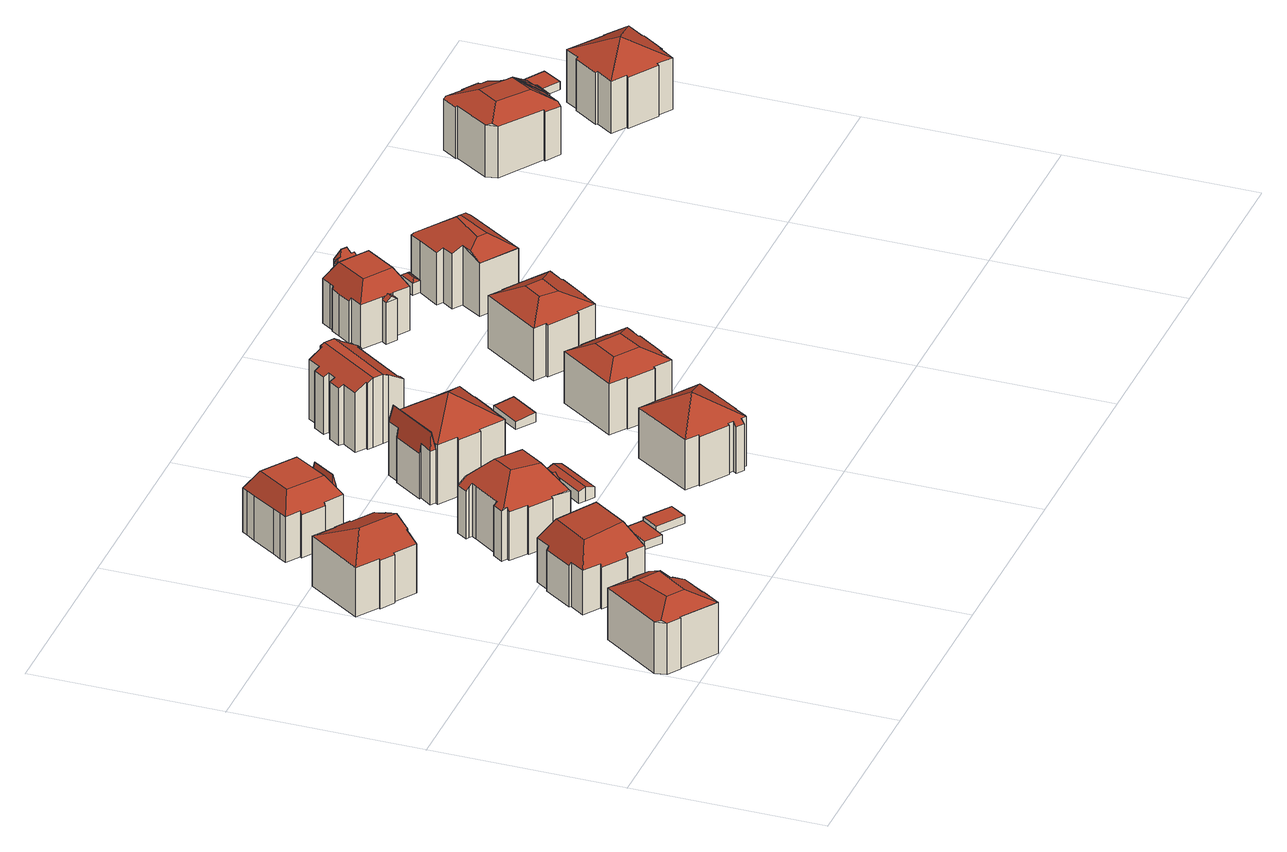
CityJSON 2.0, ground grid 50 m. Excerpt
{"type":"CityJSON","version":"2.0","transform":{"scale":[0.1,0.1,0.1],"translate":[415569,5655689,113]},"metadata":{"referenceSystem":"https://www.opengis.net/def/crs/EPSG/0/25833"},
"CityObjects":{
"building1":{"type":"Building","attributes":{"Dachtyp_tdc":"tdcFreeFormRoof","Gemeindeschluessel":14612000,"Dachneigung":27.6,"QualitaetDacherkennung":43,"Geometrietyp2DReferenz":"3000","measuredHeight":17.22,"function":"31001_9998","roofType":"5000"},"geometry":[{"type":"Solid","lod":"2","boundaries":[[[[0,1,2,3]],[[1,4,5,2]],[[4,6,7,5]],[[6,8,9,7]],[[8,10,11,9]],[[10,12,13,11]],[[12,14,15,13]],[[14,16,17,15]],[[16,18,19,17]],[[18,20,21,19]],[[20,22,23,21]],[[22,24,25,23]],[[24,26,27,25]],[[26,28,29,27]],[[28,0,3,29]],[[30,31,32,33,28,26,24]],[[34,35,1,0,33,32]],[[36,37,8,6,4,35,34]],[[10,37,36,31,30,22,20,18,16,14,12]],[[31,36,34,32]],[[4,1,35]],[[0,28,33]],[[10,8,37]],[[24,22,30]],[[3,2,5,7,9,11,13,15,17,19,21,23,25,27,29]]]],"semantics":{"surfaces":[{"type":"WallSurface"},{"type":"RoofSurface"},{"type":"GroundSurface"}],"values":[[0,0,0,0,0,0,0,0,0,0,0,0,0,0,0,1,1,1,1,1,0,0,0,0,2]]}}]},
"building2":{"type":"Building","attributes":{"Dachtyp_tdc":"tdcHipAndGableRoof","Gemeindeschluessel":14612000,"Dachneigung":25.76,"QualitaetDacherkennung":44,"Geometrietyp2DReferenz":"3000","measuredHeight":17.65,"function":"31001_9998","roofType":"5000"},"geometry":[{"type":"Solid","lod":"2","boundaries":[[[[38,39,40,41]],[[39,42,43,40]],[[42,44,45,43]],[[44,46,47,45]],[[46,48,49,47]],[[48,50,51,49]],[[50,52,53,51]],[[52,54,55,53]],[[54,56,57,55]],[[56,58,59,57]],[[58,60,61,59]],[[60,62,63,61]],[[62,64,65,63]],[[64,66,67,65]],[[66,68,69,67]],[[68,70,71,69]],[[70,38,41,71]],[[66,64,72]],[[64,62,60,58,56,54,52,50,48,72]],[[48,46,44,42,39,38,70,68,66,72]],[[41,40,43,45,47,49,51,53,55,57,59,61,63,65,67,69,71]]]],"semantics":{"surfaces":[{"type":"WallSurface"},{"type":"RoofSurface"},{"type":"GroundSurface"}],"values":[[0,0,0,0,0,0,0,0,0,0,0,0,0,0,0,0,0,1,1,1,2]]}}]},
"building3":{"type":"Building","attributes":{"Dachtyp_tdc":"tdcCutTentRoof","Gemeindeschluessel":14612000,"Dachneigung":3.31,"QualitaetDacherkennung":44,"Geometrietyp2DReferenz":"3000","measuredHeight":18.46,"function":"31001_9998","roofType":"9999"},"geometry":[{"type":"Solid","lod":"2","boundaries":[[[[73,74,75,76]],[[74,77,78,75]],[[77,79,80,78]],[[79,81,82,80]],[[81,83,84,82]],[[83,85,86,84]],[[85,87,88,86]],[[87,89,90,88]],[[89,91,92,90]],[[91,93,94,92]],[[93,95,96,94]],[[95,97,98,96]],[[97,99,100,98]],[[99,101,102,100]],[[101,103,104,102]],[[103,73,76,104]],[[87,85,83,81,79,77,105,106]],[[97,95,93,91,89,87,106,107]],[[99,97,107,108]],[[77,74,73,103,101,99,108,105]],[[108,107,106,105]],[[76,75,78,80,82,84,86,88,90,92,94,96,98,100,102,104]]]],"semantics":{"surfaces":[{"type":"WallSurface"},{"type":"RoofSurface"},{"type":"GroundSurface"}],"values":[[0,0,0,0,0,0,0,0,0,0,0,0,0,0,0,0,1,1,1,1,1,2]]}}]},
"building4":{"type":"Building","attributes":{"Gemeindeschluessel":14612000,"Geometrietyp2DReferenz":"3000","function":"31001_9998","roofType":"9999"},"children":["building4-1","building4-2"]},
"building4-1":{"type":"BuildingPart","attributes":{"Dachtyp_tdc":"tdcFreeFormRoof","Dachneigung":81.65,"QualitaetDacherkennung":27,"Geometrietyp2DReferenz":"3000","measuredHeight":15.56,"roofType":"5000"},"parents":["building4"],"geometry":[{"type":"MultiSurface","lod":"2","boundaries":[[[109,110,111,112]],[[110,113,114,111]],[[113,115,114]],[[116,117,118]],[[117,109,112,118]],[[115,113,110,119]],[[110,109,120,119]],[[109,117,120]],[[117,116,115,119,120]],[[112,111,114,118]]],"semantics":{"surfaces":[{"type":"WallSurface"},{"type":"RoofSurface"},{"type":"GroundSurface"}],"values":[0,0,0,0,0,1,1,1,1,2]}}]},
"building4-2":{"type":"BuildingPart","attributes":{"Dachtyp_tdc":"tdcCutTentRoof","Dachneigung":1.11,"QualitaetDacherkennung":49,"Geometrietyp2DReferenz":"3000","measuredHeight":17.39,"roofType":"9999"},"parents":["building4"],"geometry":[{"type":"MultiSurface","lod":"2","boundaries":[[[117,116,118]],[[121,122,114]],[[122,123,124,114]],[[123,125,126,124]],[[125,127,128,126]],[[127,129,130,128]],[[129,131,132,130]],[[131,133,134,132]],[[133,135,136,134]],[[135,137,138,136]],[[137,139,140,138]],[[139,141,142,140]],[[141,143,144,142]],[[143,145,146,144]],[[145,147,148,146]],[[147,149,150,148]],[[149,151,152,150]],[[151,153,154,152]],[[153,155,156,154]],[[155,157,158,156]],[[157,159,160,158]],[[159,161,162,160]],[[161,117,118,162]],[[137,135,133,131,129,127,163,164]],[[147,145,143,141,139,137,164,165]],[[157,155,153,151,149,147,165,166]],[[127,125,123,122,121,117,161,159,157,166,163]],[[166,165,164,163]],[[118,114,124,126,128,130,132,134,136,138,140,142,144,146,148,150,152,154,156,158,160,162]]],"semantics":{"surfaces":[{"type":"WallSurface"},{"type":"RoofSurface"},{"type":"GroundSurface"}],"values":[0,0,0,0,0,0,0,0,0,0,0,0,0,0,0,0,0,0,0,0,0,0,0,1,1,1,1,1,2]}}]},
"building5":{"type":"Building","attributes":{"Dachtyp_tdc":"tdcPolyFlatRoof","Gemeindeschluessel":14612000,"Dachneigung":0,"QualitaetDacherkennung":70,"Geometrietyp2DReferenz":"3000","measuredHeight":2.27,"function":"31001_9998","roofType":"1000"},"geometry":[{"type":"Solid","lod":"2","boundaries":[[[[167,168,169,170]],[[168,171,172,169]],[[171,173,174,172]],[[173,167,170,174]],[[173,171,168,167]],[[170,169,172,174]]]],"semantics":{"surfaces":[{"type":"WallSurface"},{"type":"RoofSurface"},{"type":"GroundSurface"}],"values":[[0,0,0,0,1,2]]}}]},
"building6":{"type":"Building","attributes":{"Dachtyp_tdc":"tdcFreeFormRoof","Gemeindeschluessel":14612000,"Dachneigung":40.14,"QualitaetDacherkennung":27,"Geometrietyp2DReferenz":"3000","measuredHeight":19.46,"function":"31001_9998","roofType":"5000"},"geometry":[{"type":"Solid","lod":"2","boundaries":[[[[175,176,177,178]],[[176,179,180,177]],[[179,181,182,180]],[[181,183,184,182]],[[183,185,186,184]],[[185,187,188,186]],[[187,189,190,188]],[[189,191,192,190]],[[191,193,194,192]],[[193,195,196,194]],[[195,197,198,196]],[[197,199,200,198]],[[199,201,202,200]],[[201,203,204,202]],[[203,205,206,204]],[[205,207,208,206]],[[207,209,210,208]],[[209,211,212,210]],[[211,213,214,212]],[[213,215,216,214]],[[215,217,218,216]],[[217,219,220,218]],[[219,175,178,220]],[[191,221,222,223,224,193]],[[201,199,197,195,224,223,225,226,205,203]],[[176,175,219,217,215,213,211,209,207,226,225,227,179]],[[189,187,185,183,181,179,227,222,221]],[[223,222,227,225]],[[191,189,221]],[[195,193,224]],[[207,205,226]],[[178,177,180,182,184,186,188,190,192,194,196,198,200,202,204,206,208,210,212,214,216,218,220]]]],"semantics":{"surfaces":[{"type":"WallSurface"},{"type":"RoofSurface"},{"type":"GroundSurface"}],"values":[[0,0,0,0,0,0,0,0,0,0,0,0,0,0,0,0,0,0,0,0,0,0,0,1,1,1,1,1,0,0,0,2]]}}]},
"building7":{"type":"Building","attributes":{"Dachtyp_tdc":"tdcPolyFlatRoof","Gemeindeschluessel":14612000,"Dachneigung":0,"QualitaetDacherkennung":69,"Geometrietyp2DReferenz":"3000","measuredHeight":2.07,"function":"31001_9998","roofType":"1000"},"geometry":[{"type":"Solid","lod":"2","boundaries":[[[[228,229,230,231]],[[229,232,233,230]],[[232,234,235,233]],[[234,228,231,235]],[[234,232,229,228]],[[231,230,233,235]]]],"semantics":{"surfaces":[{"type":"WallSurface"},{"type":"RoofSurface"},{"type":"GroundSurface"}],"values":[[0,0,0,0,1,2]]}}]},
"building8":{"type":"Building","attributes":{"Gemeindeschluessel":14612000,"Geometrietyp2DReferenz":"3000","function":"31001_9998","roofType":"9999"},"children":["building8-1","building8-2"]},
"building8-1":{"type":"BuildingPart","attributes":{"Dachtyp_tdc":"tdcGableRoof","Dachneigung":26.48,"QualitaetDacherkennung":80,"Geometrietyp2DReferenz":"3000","measuredHeight":3.77,"roofType":"3100"},"parents":["building8"],"geometry":[{"type":"MultiSurface","lod":"2","boundaries":[[[236,237,238,239]],[[237,240,241,238]],[[240,242,243,241]],[[240,237,244]],[[237,236,245,246,244]],[[242,240,244,246,247]],[[239,238,241,243]]],"semantics":{"surfaces":[{"type":"WallSurface"},{"type":"RoofSurface"},{"type":"GroundSurface"}],"values":[0,0,0,0,1,1,2]}}]},
"building8-2":{"type":"BuildingPart","attributes":{"Dachtyp_tdc":"tdcGableRoof","Dachneigung":19.06,"QualitaetDacherkennung":54,"Geometrietyp2DReferenz":"3000","measuredHeight":3.83,"roofType":"3100"},"parents":["building8"],"geometry":[{"type":"MultiSurface","lod":"2","boundaries":[[[248,249,250,251]],[[249,252,253,250]],[[252,254,236,239,253]],[[255,256,257,243,242]],[[256,258,259,257]],[[258,260,261,259]],[[260,248,251,261]],[[256,255,247,245,254,252,249]],[[249,248,260,258,256]],[[251,250,253,239,243,257,259,261]]],"semantics":{"surfaces":[{"type":"WallSurface"},{"type":"RoofSurface"},{"type":"GroundSurface"}],"values":[0,0,0,0,0,0,0,1,1,2]}}]},
"building9":{"type":"Building","attributes":{"Gemeindeschluessel":14612000,"Geometrietyp2DReferenz":"3000","function":"31001_9998","roofType":"9999"},"children":["building9-1","building9-2"]},
"building9-1":{"type":"BuildingPart","attributes":{"Dachtyp_tdc":"tdcFreeFormRoof","Dachneigung":80.65,"QualitaetDacherkennung":15,"Geometrietyp2DReferenz":"3000","measuredHeight":19.44,"roofType":"5000"},"parents":["building9"],"geometry":[{"type":"MultiSurface","lod":"2","boundaries":[[[262,263,264,265]],[[263,266,267,264]],[[266,268,269,267]],[[268,270,271,269]],[[272,273,274,275]],[[273,276,277,274]],[[276,262,265,277]],[[272,270,278,279]],[[270,268,278]],[[268,266,263,262,276,273,279,278]],[[273,272,279]],[[265,264,267,269,271,275,274,277]]],"semantics":{"surfaces":[{"type":"WallSurface"},{"type":"RoofSurface"},{"type":"GroundSurface"}],"values":[0,0,0,0,0,0,0,1,1,1,1,2]}}]},
"building9-2":{"type":"BuildingPart","attributes":{"Dachtyp_tdc":"tdcTentRoof","Dachneigung":36.18,"QualitaetDacherkennung":34,"Geometrietyp2DReferenz":"3000","measuredHeight":22.94,"roofType":"3500"},"parents":["building9"],"geometry":[{"type":"MultiSurface","lod":"2","boundaries":[[[280,281,282,271,270]],[[281,283,284,282]],[[283,285,286,284]],[[285,287,288,286]],[[287,289,290,288]],[[289,291,292,290]],[[291,293,294,292]],[[293,295,296,294]],[[295,297,298,296]],[[297,299,300,298]],[[299,301,302,300]],[[301,303,304,302]],[[303,305,306,304]],[[305,307,308,306]],[[307,309,310,308]],[[309,311,312,310]],[[311,313,275,312]],[[313,272,275]],[[291,289,287,285,283,281,314]],[[301,299,297,295,293,291,314]],[[311,309,307,305,303,301,314]],[[281,280,313,311,314]],[[271,282,284,286,288,290,292,294,296,298,300,302,304,306,308,310,312,275]]],"semantics":{"surfaces":[{"type":"WallSurface"},{"type":"RoofSurface"},{"type":"GroundSurface"}],"values":[0,0,0,0,0,0,0,0,0,0,0,0,0,0,0,0,0,0,1,1,1,1,2]}}]},
"building10":{"type":"Building","attributes":{"Dachtyp_tdc":"tdcTentRoof","Gemeindeschluessel":14612000,"Dachneigung":32.04,"QualitaetDacherkennung":50,"Geometrietyp2DReferenz":"3000","measuredHeight":19.41,"function":"31001_9998","roofType":"3500"},"geometry":[{"type":"Solid","lod":"2","boundaries":[[[[315,316,317,318]],[[316,319,320,317]],[[319,321,322,320]],[[321,323,324,322]],[[323,325,326,324]],[[325,327,328,326]],[[327,329,330,328]],[[329,331,332,330]],[[331,333,334,332]],[[333,335,336,334]],[[335,337,338,336]],[[337,339,340,338]],[[339,341,342,340]],[[341,343,344,342]],[[343,345,346,344]],[[345,347,348,346]],[[347,349,350,348]],[[349,351,352,350]],[[351,353,354,352]],[[353,355,356,354]],[[355,357,358,356]],[[357,359,360,358]],[[359,361,362,360]],[[361,315,318,362]],[[329,327,363]],[[339,337,335,333,331,329,363]],[[357,355,353,351,349,347,345,343,341,339,363]],[[327,325,323,321,319,316,315,361,359,357,363]],[[318,317,320,322,324,326,328,330,332,334,336,338,340,342,344,346,348,350,352,354,356,358,360,362]]]],"semantics":{"surfaces":[{"type":"WallSurface"},{"type":"RoofSurface"},{"type":"GroundSurface"}],"values":[[0,0,0,0,0,0,0,0,0,0,0,0,0,0,0,0,0,0,0,0,0,0,0,0,1,1,1,1,2]]}}]},
"building11":{"type":"Building","attributes":{"Dachtyp_tdc":"tdcCutGableRoof","Gemeindeschluessel":14612000,"Dachneigung":31.58,"QualitaetDacherkennung":49,"Geometrietyp2DReferenz":"3000","measuredHeight":19.11,"function":"31001_9998","roofType":"9999"},"geometry":[{"type":"Solid","lod":"2","boundaries":[[[[364,365,366,367]],[[365,368,369,366]],[[368,370,371,369]],[[370,372,373,371]],[[372,374,375,373]],[[374,376,377,375]],[[376,378,379,377]],[[378,380,381,379]],[[380,382,383,381]],[[382,384,385,383]],[[384,386,387,385]],[[386,388,389,387]],[[388,390,391,389]],[[390,392,393,391]],[[394,395,396,397]],[[395,398,399,396]],[[398,400,401,399]],[[400,402,403,401]],[[402,404,405,403]],[[404,406,407,405]],[[406,408,409,407]],[[408,410,411,409]],[[410,412,413,411]],[[412,414,415,413]],[[414,416,417,415]],[[416,364,367,417]],[[386,384,382,380,378,376,374,372,370,368,365,364,416]],[[414,412,410,408,406,404,402,400,398,395,394,418,419,392,390,388]],[[416,414,388,386]],[[367,366,369,371,373,375,377,379,381,383,385,387,389,391,393,420,421,397,396,399,401,403,405,407,409,411,413,415,417]],[[392,419,420,393]],[[419,418,421,420]],[[418,394,397,421]]]],"semantics":{"surfaces":[{"type":"WallSurface"},{"type":"RoofSurface"},{"type":"GroundSurface"}],"values":[[0,0,0,0,0,0,0,0,0,0,0,0,0,0,0,0,0,0,0,0,0,0,0,0,0,0,1,1,1,2,0,0,0]]}}]},
"building12":{"type":"Building","attributes":{"Dachtyp_tdc":"tdcPolyFlatRoof","Gemeindeschluessel":14612000,"Dachneigung":3.82,"QualitaetDacherkennung":82,"Geometrietyp2DReferenz":"3000","measuredHeight":2.52,"function":"31001_9998","roofType":"2100"},"geometry":[{"type":"Solid","lod":"2","boundaries":[[[[422,423,424,425]],[[423,426,427,424]],[[426,428,429,427]],[[428,422,425,429]],[[428,426,423,422]],[[425,424,427,429]]]],"semantics":{"surfaces":[{"type":"WallSurface"},{"type":"RoofSurface"},{"type":"GroundSurface"}],"values":[[0,0,0,0,1,2]]}}]},
"building13":{"type":"Building","attributes":{"Dachtyp_tdc":"tdcCutTentRoof","Gemeindeschluessel":14612000,"Dachneigung":27.5,"QualitaetDacherkennung":63,"Geometrietyp2DReferenz":"3000","measuredHeight":17.01,"function":"31001_9998","roofType":"9999"},"geometry":[{"type":"Solid","lod":"2","boundaries":[[[[430,431,432,433]],[[431,434,435,432]],[[434,436,437,435]],[[436,438,439,437]],[[438,440,441,439]],[[440,442,443,441]],[[442,444,445,443]],[[444,446,447,445]],[[446,448,449,447]],[[448,450,451,449]],[[450,452,453,451]],[[452,454,455,453]],[[454,456,457,455]],[[456,458,459,457]],[[458,460,461,459]],[[460,462,463,461]],[[462,464,465,463]],[[464,466,467,465]],[[466,468,469,467]],[[468,430,433,469]],[[452,450,448,446,444,442,470,471]],[[454,452,471,472]],[[464,462,460,458,456,454,472,473]],[[442,440,438,436,434,431,430,468,466,464,473,470]],[[473,472,471,470]],[[433,432,435,437,439,441,443,445,447,449,451,453,455,457,459,461,463,465,467,469]]]],"semantics":{"surfaces":[{"type":"WallSurface"},{"type":"RoofSurface"},{"type":"GroundSurface"}],"values":[[0,0,0,0,0,0,0,0,0,0,0,0,0,0,0,0,0,0,0,0,1,1,1,1,1,2]]}}]},
"building14":{"type":"Building","attributes":{"Dachtyp_tdc":"tdcCutTentRoof","Gemeindeschluessel":14612000,"Dachneigung":24.61,"QualitaetDacherkennung":58,"Geometrietyp2DReferenz":"3000","measuredHeight":17.75,"function":"31001_9998","roofType":"9999"},"geometry":[{"type":"Solid","lod":"2","boundaries":[[[[474,475,476,477]],[[475,478,479,476]],[[478,480,481,479]],[[480,482,483,481]],[[482,484,485,483]],[[484,486,487,485]],[[486,488,489,487]],[[488,490,491,489]],[[490,492,493,491]],[[492,494,495,493]],[[494,496,497,495]],[[496,498,499,497]],[[498,500,501,499]],[[500,502,503,501]],[[502,504,505,503]],[[504,474,477,505]],[[480,478,506,507]],[[490,488,486,484,482,480,507,508]],[[500,498,496,494,492,490,508,509]],[[478,475,474,504,502,500,509,506]],[[509,508,507,506]],[[477,476,479,481,483,485,487,489,491,493,495,497,499,501,503,505]]]],"semantics":{"surfaces":[{"type":"WallSurface"},{"type":"RoofSurface"},{"type":"GroundSurface"}],"values":[[0,0,0,0,0,0,0,0,0,0,0,0,0,0,0,0,1,1,1,1,1,2]]}}]},
"building15":{"type":"Building","attributes":{"Gemeindeschluessel":14612000,"Geometrietyp2DReferenz":"3000","function":"31001_9998","roofType":"9999"},"children":["building15-1","building15-2","building15-3"]},
"building15-1":{"type":"BuildingPart","attributes":{"Dachtyp_tdc":"tdcCutTentRoof","Dachneigung":0.153,"QualitaetDacherkennung":59,"Geometrietyp2DReferenz":"3000","measuredHeight":17.06,"roofType":"9999"},"parents":["building15"],"geometry":[{"type":"MultiSurface","lod":"2","boundaries":[[[510,511,512,513]],[[511,514,515,512]],[[514,516,517,515]],[[516,518,519,517]],[[518,520,521,519]],[[520,522,523,521]],[[522,524,525,523]],[[524,526,527,525]],[[526,528,529,527]],[[528,530,531,529]],[[532,533,534,535]],[[533,536,537,534]],[[536,538,539,537]],[[538,540,541,539]],[[540,542,543,541]],[[542,544,545,543]],[[544,546,547,545]],[[546,548,549,547]],[[528,526,524,522,520,518,516,514,550,551]],[[533,532,530,528,551,552]],[[544,542,540,538,536,533,552,553]],[[514,511,510,554,555,548,546,544,553,550]],[[553,552,551,550]],[[512,515,517,519,521,523,525,527,529,531,535,534,537,539,541,543,545,547]]],"semantics":{"surfaces":[{"type":"WallSurface"},{"type":"RoofSurface"},{"type":"GroundSurface"}],"values":[0,0,0,0,0,0,0,0,0,0,0,0,0,0,0,0,0,0,1,1,1,1,1,2]}}]},
"building15-2":{"type":"BuildingPart","attributes":{"Dachtyp_tdc":"tdcFreeFormRoof","Dachneigung":65.66,"QualitaetDacherkennung":8,"Geometrietyp2DReferenz":"3000","measuredHeight":17.31,"roofType":"5000"},"parents":["building15"],"geometry":[{"type":"MultiSurface","lod":"2","boundaries":[[[556,531,530]],[[556,557,558,531]],[[557,559,560,558]],[[559,561,562,560]],[[561,563,564,562]],[[563,565,566,564]],[[565,567,568,566]],[[567,569,570,568]],[[569,571,532,535,570]],[[567,565,572,573]],[[565,563,574,572]],[[563,561,559,575,574]],[[559,557,576,575]],[[557,556,576]],[[556,571,577,573,572,574,575,576]],[[571,569,577]],[[569,567,573,577]],[[531,558,560,562,564,566,568,570,535]]],"semantics":{"surfaces":[{"type":"WallSurface"},{"type":"RoofSurface"},{"type":"GroundSurface"}],"values":[0,0,0,0,0,0,0,0,0,1,1,1,1,1,1,1,1,2]}}]},
"building15-3":{"type":"BuildingPart","attributes":{"Dachtyp_tdc":"tdcGableRoof","Dachneigung":35.31,"QualitaetDacherkennung":19,"Geometrietyp2DReferenz":"3000","measuredHeight":12.57,"roofType":"3100"},"parents":["building15"],"geometry":[{"type":"MultiSurface","lod":"2","boundaries":[[[549,578,579,547]],[[578,580,581,579]],[[580,513,512,581]],[[580,578,582]],[[578,549,555,583,582]],[[513,580,582,583,554]],[[547,579,581,512]]],"semantics":{"surfaces":[{"type":"WallSurface"},{"type":"RoofSurface"},{"type":"GroundSurface"}],"values":[0,0,0,0,1,1,2]}}]},
"building16":{"type":"Building","attributes":{"Dachtyp_tdc":"tdcFreeFormRoof","Gemeindeschluessel":14612000,"Dachneigung":32.45,"QualitaetDacherkennung":22,"Geometrietyp2DReferenz":"3000","measuredHeight":3.95,"function":"31001_9998","roofType":"5000"},"geometry":[{"type":"Solid","lod":"2","boundaries":[[[[584,585,586,587]],[[585,588,589,586]],[[588,590,591,589]],[[590,592,593,591]],[[592,584,587,593]],[[594,592,590]],[[595,594,590,588]],[[596,595,588,585]],[[596,585,584]],[[594,595,596,584,592]],[[587,586,589,591,593]]]],"semantics":{"surfaces":[{"type":"WallSurface"},{"type":"RoofSurface"},{"type":"GroundSurface"}],"values":[[0,0,0,0,0,1,1,1,1,1,2]]}}]},
"building17":{"type":"Building","attributes":{"Dachtyp_tdc":"tdcFreeFormRoof","Gemeindeschluessel":14612000,"Dachneigung":21.08,"QualitaetDacherkennung":31,"Geometrietyp2DReferenz":"3000","measuredHeight":17.95,"function":"31001_9998","roofType":"5000"},"geometry":[{"type":"Solid","lod":"2","boundaries":[[[[597,598,599,600]],[[598,601,602,599]],[[601,603,604,602]],[[603,605,606,604]],[[605,607,608,606]],[[607,609,610,608]],[[609,611,612,610]],[[611,613,614,612]],[[613,615,616,614]],[[615,597,600,616]],[[617,618,619,620,605]],[[607,620,619,621,622,597,615,613,611,609]],[[623,624,598,622,621]],[[601,624,623,618,617,603]],[[618,623,621,619]],[[601,598,624]],[[607,605,620]],[[598,597,622]],[[605,603,617]],[[600,599,602,604,606,608,610,612,614,616]]]],"semantics":{"surfaces":[{"type":"WallSurface"},{"type":"RoofSurface"},{"type":"GroundSurface"}],"values":[[0,0,0,0,0,0,0,0,0,0,1,1,1,1,1,0,0,0,0,2]]}}]},
"building18":{"type":"Building","attributes":{"Dachtyp_tdc":"tdcFreeFormRoof","Gemeindeschluessel":14612000,"Dachneigung":29.02,"QualitaetDacherkennung":39,"Geometrietyp2DReferenz":"3000","measuredHeight":17.17,"function":"31001_9998","roofType":"5000"},"geometry":[{"type":"Solid","lod":"2","boundaries":[[[[625,626,627,628]],[[626,629,630,627]],[[629,631,632,630]],[[631,633,634,632]],[[633,635,636,634]],[[635,637,638,636]],[[637,639,640,638]],[[639,641,642,640]],[[641,643,644,642]],[[643,645,646,644]],[[645,647,648,646]],[[647,649,650,648]],[[649,651,652,650]],[[651,653,654,652]],[[653,655,656,654]],[[655,657,658,656]],[[659,660,661,662,657,655,663,664]],[[665,666,635,633,631,629,626,625,667,660,659]],[[666,639,637]],[[666,643,639]],[[666,645,643]],[[665,645,666]],[[665,668,645]],[[668,665,669]],[[641,639,643]],[[669,664,663,653,651,649,647,668]],[[669,665,659,664]],[[637,635,666]],[[655,653,663]],[[667,661,660]],[[647,645,668]],[[658,670,671,672,628,627,630,632,634,636,638,640,642,644,646,648,650,652,654,656]],[[657,662,670,658]],[[662,661,671,670]],[[661,667,672,671]],[[667,625,628,672]]]],"semantics":{"surfaces":[{"type":"WallSurface"},{"type":"RoofSurface"},{"type":"GroundSurface"}],"values":[[0,0,0,0,0,0,0,0,0,0,0,0,0,0,0,0,1,1,1,1,1,1,1,1,1,1,1,0,0,0,0,2,0,0,0,0]]}}]},
"building19":{"type":"Building","attributes":{"Dachtyp_tdc":"tdcTentRoof","Gemeindeschluessel":14612000,"Dachneigung":28.62,"QualitaetDacherkennung":51,"Geometrietyp2DReferenz":"3000","measuredHeight":19.09,"function":"31001_9998","roofType":"3500"},"geometry":[{"type":"Solid","lod":"2","boundaries":[[[[673,674,675,676]],[[674,677,678,675]],[[679,680,681,682,683,684,685]],[[686,687,688,689,679,685]],[[690,691,692,693,694,686,685]],[[684,695,677,674,673,690,685]],[[678,696,697,698,699,700,701,702,703,704,705,706,707,708,709,710,711,676,675]],[[677,695,696,678]],[[695,684,697,696]],[[684,683,698,697]],[[683,682,699,698]],[[682,681,700,699]],[[681,680,701,700]],[[680,679,702,701]],[[679,689,703,702]],[[689,688,704,703]],[[688,687,705,704]],[[687,686,706,705]],[[686,694,707,706]],[[694,693,708,707]],[[693,692,709,708]],[[692,691,710,709]],[[691,690,711,710]],[[690,673,676,711]]]],"semantics":{"surfaces":[{"type":"WallSurface"},{"type":"RoofSurface"},{"type":"GroundSurface"}],"values":[[0,0,1,1,1,1,2,0,0,0,0,0,0,0,0,0,0,0,0,0,0,0,0,0]]}}]},
"building20":{"type":"Building","attributes":{"Dachtyp_tdc":"tdcPolyFlatRoof","Gemeindeschluessel":14612000,"Dachneigung":0,"QualitaetDacherkennung":56,"Geometrietyp2DReferenz":"3000","measuredHeight":2.27,"function":"31001_9998","roofType":"1000"},"geometry":[{"type":"Solid","lod":"2","boundaries":[[[[712,713,714,715]],[[713,716,717,714]],[[716,718,719,717]],[[718,712,715,719]],[[718,716,713,712]],[[715,714,717,719]]]],"semantics":{"surfaces":[{"type":"WallSurface"},{"type":"RoofSurface"},{"type":"GroundSurface"}],"values":[[0,0,0,0,1,2]]}}]}
},
"vertices":[
[1,113,149],[106,266,150],[106,266,8],[1,113,8],[171,222,152],[171,222,8],[174,227,149],[174,227,8],[210,202,149],[210,202,8],[163,133,175],[163,133,8],[169,128,171],[169,128,8],[173,129,170],[173,129,8],[202,109,151],[202,109,8],[163,52,152],[163,52,8],[167,49,149],[167,49,8],[135,1,149],[135,1,8],[41,63,150],[41,63,8],[40,61,149],[40,61,8],[7,83,149],[7,83,8],[133,2,150],[113,78,181],[70,107,181],[4,97,155],[122,198,177],[108,265,151],[177,162,177],[183,163,175],
[193,941,142],[189,936,145],[189,936,7],[193,941,7],[244,899,145],[244,899,7],[220,864,165],[220,864,7],[224,862,165],[224,862,7],[200,827,183],[200,827,7],[176,790,162],[176,790,7],[172,792,162],[172,792,7],[150,759,143],[150,759,7],[94,796,143],[94,796,7],[91,792,140],[91,792,7],[55,815,140],[55,815,7],[58,819,142],[58,819,7],[2,857,142],[2,857,7],[96,999,145],[96,999,7],[154,961,145],[154,961,7],[157,965,142],[157,965,7],[110,887,183],
[229,326,122],[232,330,130],[232,330,8],[229,326,8],[189,359,130],[189,359,8],[215,397,130],[215,397,8],[211,400,121],[211,400,8],[260,474,121],[260,474,8],[265,471,130],[265,471,8],[291,509,130],[291,509,8],[334,479,131],[334,479,8],[336,484,122],[336,484,8],[398,442,123],[398,442,8],[396,438,131],[396,438,8],[440,408,132],[440,408,8],[339,258,132],[339,258,8],[294,289,132],[294,289,8],[291,284,123],[291,284,8],[234,371,186],[299,465,186],[392,398,193],[331,309,193],
[390,1098,130],[345,1030,130],[345,1030,8],[390,1098,8],[337,1036,130],[337,1036,8],[337,1036,131],[382,1104,129],[382,1104,130],[382,1104,8],[343,1037,163],[384,1097,161],
[337,1036,132],[337,1036,133],[333,1030,133],[333,1030,8],[319,1010,133],[319,1010,8],[312,1000,134],[312,1000,8],[265,1031,133],[265,1031,8],[262,1027,126],[262,1027,8],[205,1065,126],[205,1065,8],[208,1070,134],[208,1070,8],[173,1093,134],[173,1093,8],[184,1111,133],[184,1111,8],[199,1133,132],[199,1133,8],[241,1196,130],[241,1196,8],[257,1220,129],[257,1220,8],[267,1234,129],[267,1234,8],[303,1210,129],[303,1210,8],[306,1215,120],[306,1215,8],[364,1176,119],[364,1176,8],[360,1172,129],[360,1172,8],[407,1140,129],[407,1140,8],[400,1130,129],[400,1130,8],[387,1110,130],[387,1110,8],[304,1045,182],[214,1106,182],[274,1194,180],[363,1134,180],
[514,321,30],[559,385,30],[559,385,7],[514,321,7],[600,357,30],[600,357,7],[554,292,30],[554,292,7],
[418,732,137],[436,759,137],[436,759,6],[418,732,6],[455,746,155],[455,746,6],[461,754,143],[461,754,6],[503,725,142],[503,725,6],[506,730,136],[506,730,6],[567,688,135],[567,688,6],[564,683,142],[564,683,6],[608,654,134],[608,654,6],[507,504,134],[507,504,6],[462,535,139],[462,535,6],[460,531,135],[460,531,6],[402,570,136],[402,570,6],[404,574,140],[404,574,6],[361,604,141],[361,604,6],[366,611,148],[366,611,6],[352,620,144],[352,620,6],[370,646,144],[370,646,6],[378,640,152],[378,640,6],[380,643,152],[380,643,6],[425,709,152],[425,709,6],[433,722,152],[433,722,6],[426,727,145],[426,727,6],[604,656,141],[554,641,193],[512,579,193],[505,506,138],[447,632,200],[357,617,149],[482,684,200],
[588,319,28],[617,362,28],[617,362,7],[588,319,7],[685,316,28],[685,316,7],[656,273,28],[656,273,7],
[701,601,34],[670,623,34],[670,623,6],[701,601,6],[700,665,27],[700,665,6],[730,643,27],[730,643,6],[680,637,44],[705,607,37],[711,616,44],[718,626,37],
[695,511,35],[673,526,44],[673,526,6],[695,511,6],[657,538,37],[657,538,6],[701,601,37],[730,643,38],[745,633,44],[745,633,6],[765,619,36],[765,619,6],[752,598,35],[752,598,6],
[548,895,130],[599,970,130],[599,970,7],[548,895,7],[602,968,155],[602,968,7],[623,999,155],[623,999,7],[636,990,155],[636,990,7],[543,853,155],[530,862,155],[530,862,7],[543,853,7],[552,893,157],[552,893,7],[625,988,201],[541,864,201],
[636,990,170],[640,996,170],[640,996,7],[689,963,170],[689,963,7],[693,968,166],[693,968,7],[744,932,166],[744,932,7],[741,928,170],[741,928,7],[802,886,170],[802,886,7],[773,844,170],[773,844,7],[773,838,168],[773,838,7],[736,783,168],[736,783,7],[731,781,170],[731,781,7],[700,737,170],[700,737,7],[639,778,170],[639,778,7],[636,774,166],[636,774,7],[583,810,166],[583,810,7],[586,815,170],[586,815,7],[539,847,170],[539,847,7],[543,853,170],[670,866,236],
[902,233,138],[910,244,146],[910,244,9],[902,233,9],[897,252,146],[897,252,9],[894,248,143],[894,248,9],[822,295,144],[822,295,9],[825,299,147],[825,299,9],[792,321,147],[792,321,9],[891,472,147],[891,472,9],[930,447,147],[930,447,9],[932,451,144],[932,451,9],[999,407,143],[999,407,9],[997,403,146],[997,403,9],[1041,374,146],[1041,374,9],[1037,367,146],[1037,367,9],[1019,340,146],[1019,340,9],[1016,335,146],[1016,335,9],[1019,333,143],[1019,333,9],[970,258,143],[970,258,9],[967,260,146],[967,260,9],[963,255,146],[963,255,9],[946,228,146],[946,228,9],[942,223,146],[942,223,9],[929,231,146],[929,231,9],[921,220,138],[921,220,9],[915,349,203],
[875,1213,188],[872,1209,188],[872,1209,6],[875,1213,6],[912,1181,158],[912,1181,6],[911,1180,158],[911,1180,6],[904,1169,158],[904,1169,6],[896,1175,164],[896,1175,6],[808,1046,164],[808,1046,6],[816,1040,158],[816,1040,6],[808,1028,158],[808,1028,6],[767,1056,188],[767,1056,6],[764,1051,188],[764,1051,6],[752,1059,197],[752,1059,6],[728,1075,197],[728,1075,6],[715,1084,188],[715,1084,6],[718,1089,188],[718,1089,6],[708,1154,163],[729,1184,163],[729,1184,6],[708,1154,6],[740,1176,171],[740,1176,6],[754,1196,171],[754,1196,6],[742,1204,163],[742,1204,6],[763,1234,163],[763,1234,6],[774,1227,170],[774,1227,6],[796,1260,170],[796,1260,6],[827,1239,191],[827,1239,6],[830,1244,191],[830,1244,6],[839,1238,197],[839,1238,6],[863,1222,197],[863,1222,6],[719,1146,170],[692,1107,170],[692,1107,6],[719,1146,6],
[957,753,36],[909,786,32],[909,786,11],[957,753,11],[959,859,32],[959,859,11],[1007,826,36],[1007,826,11],
[1186,580,151],[1190,577,149],[1190,577,10],[1186,580,10],[1141,505,149],[1141,505,10],[1137,507,151],[1137,507,10],[1133,502,151],[1133,502,10],[1119,481,151],[1119,481,10],[1111,470,151],[1111,470,10],[1068,499,151],[1068,499,10],[1066,495,149],[1066,495,10],[1001,539,149],[1001,539,10],[1003,543,151],[1003,543,10],[961,571,151],[961,571,10],[1061,719,151],[1061,719,10],[1104,690,151],[1104,690,10],[1108,694,148],[1108,694,10],[1171,652,148],[1171,652,10],[1167,647,152],[1167,647,10],[1211,617,152],[1211,617,10],[1204,607,152],[1204,607,10],[1189,585,151],[1189,585,10],[1096,544,180],[1034,586,180],[1076,648,180],[1138,606,180],
[1155,795,152],[1158,800,155],[1158,800,10],[1155,795,10],[1128,820,155],[1128,820,10],[1229,970,155],[1229,970,10],[1267,944,155],[1267,944,10],[1269,949,153],[1269,949,10],[1337,903,154],[1337,903,10],[1334,899,157],[1334,899,10],[1378,869,157],[1378,869,10],[1353,832,157],[1353,832,10],[1356,829,155],[1356,829,10],[1306,755,155],[1306,755,10],[1303,757,157],[1303,757,10],[1277,720,157],[1277,720,10],[1233,749,156],[1233,749,10],[1230,745,154],[1230,745,10],[1217,838,188],[1248,884,188],[1295,858,186],[1258,804,186],
[1172,1213,134],[1172,1213,133],[1172,1213,11],[1172,1213,125],[1120,1248,134],[1120,1248,11],[1142,1280,134],[1142,1280,11],[1138,1283,126],[1138,1283,11],[1160,1316,126],[1160,1316,11],[1175,1339,127],[1175,1339,11],[1178,1337,134],[1178,1337,11],[1185,1348,134],[1185,1348,11],[1202,1372,134],[1202,1372,11],[1237,1349,134],[1237,1349,11],[1287,1316,133],[1321,1294,133],[1321,1294,11],[1287,1316,11],[1287,1242,133],[1287,1242,11],[1291,1239,125],[1291,1239,11],[1265,1200,125],[1265,1200,11],[1261,1202,133],[1261,1202,11],[1239,1169,133],[1239,1169,11],[1199,1195,134],[1199,1195,11],[1199,1195,133],[1199,1195,126],[1158,1255,182],[1210,1335,182],[1282,1287,182],[1230,1208,182],[1181,1207,133],[1190,1202,133],
[1237,1349,155],[1243,1359,155],[1243,1359,11],[1251,1354,155],[1251,1354,11],[1251,1353,155],[1251,1353,11],[1260,1366,155],[1260,1366,11],[1294,1343,155],[1294,1343,11],[1286,1331,155],[1286,1331,11],[1294,1326,155],[1294,1326,11],[1287,1316,155],[1276,1339,184],[1278,1329,168],[1263,1348,184],[1253,1346,168],[1245,1351,168],[1286,1324,168],
[1190,1182,126],[1190,1182,11],[1163,1200,125],[1163,1200,11],[1176,1191,137],[1185,1204,137],
[1405,1202,46],[1386,1215,46],[1386,1215,13],[1405,1202,13],[1412,1253,46],[1412,1253,13],[1431,1240,46],[1431,1240,13],[1426,1233,46],[1426,1233,13],[1420,1238,50],[1415,1237,53],[1402,1218,53],
[1426,1233,152],[1549,1155,152],[1549,1155,12],[1426,1233,12],[1555,1129,153],[1555,1129,12],[1448,973,157],[1448,973,12],[1353,1036,157],[1353,1036,12],[1388,1090,175],[1388,1090,12],[1362,1107,163],[1362,1107,12],[1383,1137,162],[1383,1137,12],[1367,1148,155],[1367,1148,12],[1405,1202,154],[1405,1202,12],[1447,974,159],[1440,1048,189],[1415,1064,189],[1371,1065,176],[1480,1139,191],[1432,1229,155],[1490,1132,191],[1552,1142,159],
[2077,1342,152],[2119,1315,151],[2119,1315,14],[2077,1342,14],[2114,1306,155],[2114,1306,14],[2129,1296,155],[2129,1296,14],[2106,1261,175],[2106,1261,14],[2110,1243,181],[2110,1243,14],[2163,1209,154],[2163,1209,14],[2152,1191,154],[2152,1191,14],[2163,1185,147],[2163,1185,14],[2136,1143,147],[2136,1143,14],[2125,1150,154],[2125,1150,14],[2093,1100,147],[2093,1100,14],[2054,1125,149],[2054,1125,14],[2057,1130,152],[2057,1130,14],[1944,1203,157],[1944,1203,14],[1939,1233,157],[1939,1233,14],[1997,1324,157],[1997,1324,14],[2038,1285,186],[2027,1362,159],[2019,1366,155],[1993,1326,155],[1942,1217,163],[2002,1230,186],[2124,1231,181],[2127,1232,180],[2071,1333,157],[2100,1110,154],[2087,1173,181],[1993,1326,14],[2019,1366,14],[2071,1333,14],
[2335,947,156],[2332,942,153],[2332,942,13],[2335,947,13],[2257,991,154],[2257,991,13],[2320,1167,158],[2296,1131,158],[2292,1134,155],[2248,1069,155],[2252,1066,157],[2222,1021,157],[2347,1044,204],[2470,1067,156],[2473,1072,152],[2416,1110,153],[2413,1105,156],[2373,922,155],[2400,963,156],[2405,960,153],[2445,1020,153],[2440,1023,156],[2260,996,157],[2260,996,13],[2222,1021,13],[2252,1066,13],[2248,1069,13],[2292,1134,13],[2296,1131,13],[2320,1167,13],[2413,1105,13],[2416,1110,13],[2473,1072,13],[2470,1067,13],[2440,1023,13],[2445,1020,13],[2405,960,13],[2400,963,13],[2373,922,13],
[2330,1287,39],[2392,1249,39],[2392,1249,16],[2330,1287,16],[2361,1199,39],[2361,1199,16],[2300,1238,39],[2300,1238,16]
]}
